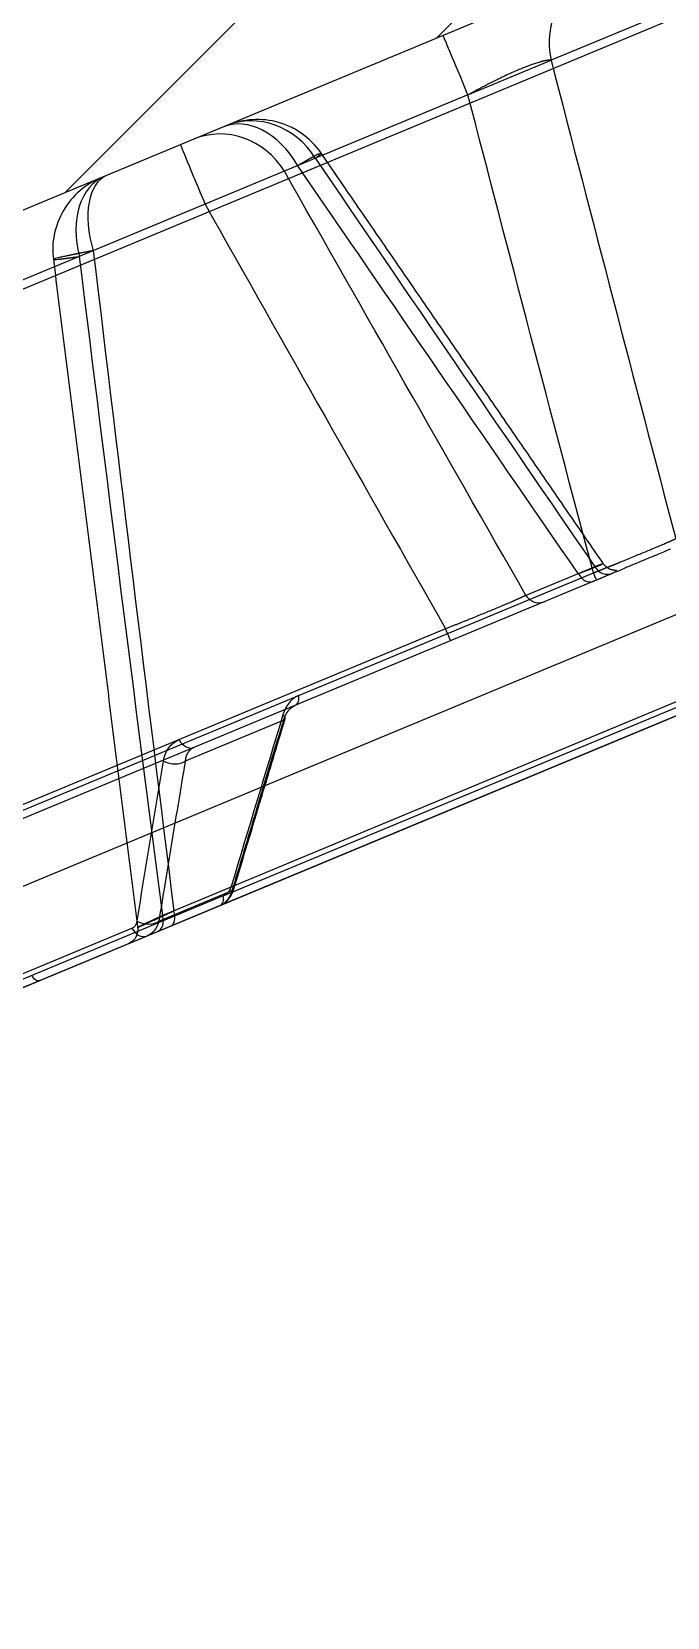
# Model space of a CAD drawing. Header units: millimetres. Extents: x 18 to 755, y 19 to 576.
# Drawn here: x 167.8 to 188.2, y 18.9 to 69.7 of the extents above; entities that cross this region are included whole.
import ezdxf

# ---------------------------------------------------------------- set-up
doc = ezdxf.new("R2010")
doc.units = ezdxf.units.MM
doc.layers.add('1', color=7, linetype='Continuous', true_color=0xffffff)

msp = doc.modelspace()

# ---------------------------------------------------------------- hatches: boundary and pattern name
at = {"layer": '1', "lineweight": -3}
h = msp.add_hatch(dxfattribs=at)
h.set_pattern_fill('ANSI31', scale=1.55, style=0)
edge = h.paths.add_edge_path(flags=0)
edge.add_line((123.581, 20.754), (119.659, 19.122))
edge.add_line((119.659, 19.122), (118.507, 21.892))
edge.add_line((118.507, 21.892), (111.247, 18.873))
edge.add_spline(control_points=[(111.247, 18.873), (110.93, 19.433), (110.613, 19.993), (110.297, 20.553)], knot_values=[0, 0, 0, 0, 1, 1, 1, 1], degree=3, periodic=0)
edge.add_spline(control_points=[(110.297, 20.553), (110.763, 21.685), (111.229, 22.818), (111.694, 23.95)], knot_values=[0, 0, 0, 0, 1, 1, 1, 1], degree=3, periodic=0)
edge.add_ellipse((358.348, 131.388), major_axis=(-2903.319, -1207.465), ratio=0.00143112, start_angle=0.954876, end_angle=0.989415)
edge.add_spline(control_points=[(120.306, 27.531), (120.582, 27.416), (120.858, 27.302), (121.417, 27.07), (121.701, 26.953), (122.165, 26.76), (122.347, 26.685), (122.528, 26.61)], knot_values=[0, 0, 0, 0, 0.372538, 0.372538, 0.755075, 0.755075, 1, 1, 1, 1], degree=3, periodic=0)
edge.add_spline(control_points=[(122.528, 26.61), (122.939, 24.772), (123.349, 22.934), (123.759, 21.096)], knot_values=[0, 0, 0, 0, 1, 1, 1, 1], degree=3, periodic=0)
edge.add_spline(control_points=[(123.759, 21.096), (123.763, 21.079), (123.765, 21.061), (123.767, 21.026), (123.766, 21.009), (123.761, 20.975), (123.758, 20.957), (123.747, 20.924), (123.741, 20.908), (123.724, 20.877), (123.715, 20.862), (123.694, 20.834), (123.682, 20.822), (123.663, 20.804), (123.656, 20.798), (123.642, 20.788), (123.635, 20.783), (123.613, 20.768), (123.598, 20.76), (123.581, 20.754)], knot_values=[0, 0, 0, 0, 0.125, 0.125, 0.25, 0.25, 0.375, 0.375, 0.5, 0.5, 0.625, 0.625, 0.75, 0.75, 0.8125, 0.8125, 0.875, 0.875, 1, 1, 1, 1], degree=3, periodic=0)
edge = h.paths.add_edge_path(flags=0)
edge.add_spline(control_points=[(300.574, 126.854), (300.649, 126.885), (300.802, 126.935), (300.96, 126.96), (301.061, 126.967), (301.082, 126.968), (301.122, 126.969), (301.142, 126.969), (301.203, 126.969), (301.243, 126.967), (301.362, 126.956), (301.442, 126.943), (301.52, 126.923)], knot_values=[0, 0, 0, 0, 0.25, 0.5, 0.5, 0.5625, 0.5625, 0.625, 0.625, 0.75, 0.75, 1, 1, 1, 1], degree=3, periodic=0)
edge.add_spline(control_points=[(301.52, 126.923), (301.572, 126.91), (301.625, 126.901), (301.705, 126.894), (301.731, 126.892), (301.772, 126.892), (301.785, 126.892), (301.812, 126.893), (301.826, 126.894), (301.893, 126.898), (301.946, 126.907), (302.024, 126.925), (302.049, 126.932), (302.1, 126.949), (302.126, 126.958), (302.151, 126.969)], knot_values=[0, 0, 0, 0, 0.25, 0.25, 0.375, 0.375, 0.4375, 0.4375, 0.5, 0.5, 0.75, 0.75, 0.875, 0.875, 1, 1, 1, 1], degree=3, periodic=0)
edge.add_line((302.151, 126.969), (314.312, 132.027))
edge.add_spline(control_points=[(314.312, 132.027), (314.325, 132.032), (314.337, 132.037), (314.362, 132.049), (314.398, 132.066), (314.433, 132.086), (314.501, 132.128), (314.544, 132.16), (314.605, 132.213), (314.625, 132.231), (314.662, 132.27), (314.68, 132.29), (314.731, 132.351), (314.762, 132.395), (314.79, 132.442)], knot_values=[0, 0, 0, 0, 0.0625, 0.0625, 0.125, 0.25, 0.25, 0.5, 0.5, 0.625, 0.625, 0.75, 0.75, 1, 1, 1, 1], degree=3, periodic=0)
edge.add_spline(control_points=[(314.79, 132.442), (314.831, 132.511), (314.877, 132.577), (314.954, 132.67), (314.994, 132.714), (315.038, 132.757), (315.067, 132.785), (315.082, 132.798), (315.158, 132.864), (315.223, 132.912), (315.325, 132.975), (315.377, 133.005), (315.432, 133.031), (315.468, 133.048), (315.487, 133.057), (315.505, 133.064)], knot_values=[0, 0, 0, 0, 0.25, 0.25, 0.375, 0.4375, 0.4375, 0.5, 0.5, 0.75, 0.75, 0.875, 0.9375, 0.9375, 1, 1, 1, 1], degree=3, periodic=0)
edge.add_line((315.505, 133.064), (355.591, 149.736))
edge.add_line((355.591, 149.736), (359.047, 141.426))
edge.add_spline(control_points=[(359.047, 141.426), (358.238, 139.465), (357.429, 137.504), (356.62, 135.543)], knot_values=[0, 0, 0, 0, 1, 1, 1, 1], degree=3, periodic=0)
edge.add_ellipse((358.348, 131.388), major_axis=(2903.319, 1207.465), ratio=0.00143112, start_angle=90, end_angle=158.464753)
edge.add_spline(control_points=[(346.091, 131.164), (345.823, 131.213), (345.554, 131.262), (345.084, 131.347), (344.883, 131.384), (344.488, 131.456), (344.293, 131.492), (344.099, 131.527)], knot_values=[0, 0, 0, 0, 0.404548, 0.404548, 0.707324, 0.707324, 1, 1, 1, 1], degree=3, periodic=0)
edge.add_spline(control_points=[(344.099, 131.527), (343.491, 132.478), (342.884, 133.428), (342.276, 134.379)], knot_values=[0, 0, 0, 0, 1, 1, 1, 1], degree=3, periodic=0)
edge.add_spline(control_points=[(342.276, 134.379), (342.197, 134.503), (342.108, 134.618), (341.961, 134.778), (341.91, 134.829), (341.83, 134.902), (341.802, 134.926), (341.746, 134.973), (341.717, 134.996), (341.572, 135.108), (341.45, 135.185), (341.257, 135.285), (341.191, 135.316), (341.09, 135.358), (341.056, 135.371), (340.987, 135.396), (340.953, 135.407), (340.778, 135.462), (340.637, 135.493), (340.421, 135.521), (340.349, 135.528), (340.24, 135.532), (340.203, 135.533), (340.13, 135.533), (340.093, 135.532), (339.911, 135.524), (339.767, 135.505), (339.555, 135.457), (339.485, 135.439), (339.381, 135.406), (339.346, 135.394), (339.277, 135.369), (339.243, 135.355), (339.209, 135.341)], knot_values=[0, 0, 0, 0, 0.125, 0.125, 0.1875, 0.1875, 0.21875, 0.21875, 0.25, 0.25, 0.375, 0.375, 0.4375, 0.4375, 0.46875, 0.46875, 0.5, 0.5, 0.625, 0.625, 0.6875, 0.6875, 0.71875, 0.71875, 0.75, 0.75, 0.875, 0.875, 0.9375, 0.9375, 0.96875, 0.96875, 1, 1, 1, 1], degree=3, periodic=0)
edge.add_line((339.209, 135.341), (256.764, 101.053))
edge.add_spline(control_points=[(256.764, 101.053), (258.459, 93.455), (260.155, 85.857), (261.851, 78.259)], knot_values=[0, 0, 0, 0, 1, 1, 1, 1], degree=3, periodic=0)
edge.add_line((261.851, 78.259), (252.617, 74.419))
edge.add_spline(control_points=[(252.617, 74.419), (248.643, 77.459), (244.669, 80.499), (240.694, 83.539)], knot_values=[0, 0, 0, 0, 1, 1, 1, 1], degree=3, periodic=0)
edge.add_line((240.694, 83.539), (226.859, 77.785))
edge.add_spline(control_points=[(226.859, 77.785), (226.212, 72.823), (225.566, 67.861), (224.92, 62.899)], knot_values=[0, 0, 0, 0, 1, 1, 1, 1], degree=3, periodic=0)
edge.add_line((224.92, 62.899), (215.686, 59.059))
edge.add_spline(control_points=[(215.686, 59.059), (211.494, 65.619), (207.301, 72.179), (203.109, 78.738)], knot_values=[0, 0, 0, 0, 1, 1, 1, 1], degree=3, periodic=0)
edge.add_line((203.109, 78.738), (120.663, 44.45))
edge.add_spline(control_points=[(120.663, 44.45), (120.646, 44.443), (120.629, 44.436), (120.596, 44.421), (120.546, 44.398), (120.497, 44.374), (120.4, 44.323), (120.338, 44.287), (120.155, 44.17), (120.039, 44.081), (119.823, 43.882), (119.725, 43.775), (119.593, 43.602), (119.552, 43.543), (119.493, 43.451), (119.465, 43.404), (119.438, 43.356), (119.421, 43.324), (119.412, 43.308), (119.336, 43.161), (119.281, 43.027), (119.216, 42.82), (119.197, 42.75), (119.174, 42.643), (119.167, 42.607), (119.154, 42.535), (119.149, 42.499), (119.125, 42.317), (119.119, 42.173), (119.132, 41.884), (119.151, 41.74), (119.183, 41.597)], knot_values=[0, 0, 0, 0, 0.015625, 0.015625, 0.03125, 0.0625, 0.0625, 0.125, 0.125, 0.25, 0.25, 0.375, 0.375, 0.4375, 0.4375, 0.46875, 0.484375, 0.484375, 0.5, 0.5, 0.625, 0.625, 0.6875, 0.6875, 0.71875, 0.71875, 0.75, 0.75, 0.875, 0.875, 1, 1, 1, 1], degree=3, periodic=0)
edge.add_spline(control_points=[(119.183, 41.597), (119.43, 40.492), (119.677, 39.387), (119.923, 38.282)], knot_values=[0, 0, 0, 0, 1, 1, 1, 1], degree=3, periodic=0)
edge.add_spline(control_points=[(119.923, 38.282), (119.768, 38.056), (119.613, 37.83), (119.343, 37.435), (119.227, 37.267), (119, 36.935), (118.888, 36.772), (118.776, 36.609)], knot_values=[0, 0, 0, 0, 0.405183, 0.405183, 0.707594, 0.707594, 1, 1, 1, 1], degree=3, periodic=0)
edge.add_ellipse((358.348, 131.388), major_axis=(-2903.319, -1207.465), ratio=0.00143112, start_angle=359.002567, end_angle=359.045124)
edge.add_spline(control_points=[(108.25, 32.23), (107.27, 32.636), (106.289, 33.042), (104.327, 33.853), (103.346, 34.259), (102.365, 34.664)], knot_values=[0, 0, 0, 0, 0.5, 0.5, 1, 1, 1, 1], degree=3, periodic=0)
edge.add_line((102.365, 34.664), (98.905, 42.982))
edge.add_line((98.905, 42.982), (138.991, 59.654))
edge.add_spline(control_points=[(138.991, 59.654), (139.066, 59.685), (139.219, 59.734), (139.378, 59.759), (139.54, 59.77), (139.62, 59.77), (139.78, 59.756), (139.859, 59.742), (139.937, 59.722)], knot_values=[0, 0, 0, 0, 0.25, 0.5, 0.5, 0.75, 0.75, 1, 1, 1, 1], degree=3, periodic=0)
edge.add_spline(control_points=[(139.937, 59.722), (139.99, 59.709), (140.042, 59.7), (140.149, 59.69), (140.202, 59.69), (140.31, 59.698), (140.416, 59.714), (140.518, 59.747), (140.568, 59.768)], knot_values=[0, 0, 0, 0, 0.25, 0.25, 0.5, 0.5, 0.75, 1, 1, 1, 1], degree=3, periodic=0)
edge.add_line((140.568, 59.768), (152.73, 64.826))
edge.add_spline(control_points=[(152.73, 64.826), (152.78, 64.847), (152.875, 64.896), (152.961, 64.959), (153.012, 65.004), (153.023, 65.013), (153.042, 65.031), (153.071, 65.06), (153.098, 65.089), (153.149, 65.151), (153.18, 65.195), (153.207, 65.241)], knot_values=[0, 0, 0, 0, 0.25, 0.5, 0.5, 0.5625, 0.5625, 0.625, 0.75, 0.75, 1, 1, 1, 1], degree=3, periodic=0)
edge.add_spline(control_points=[(153.207, 65.241), (153.248, 65.311), (153.294, 65.376), (153.371, 65.469), (153.412, 65.513), (153.455, 65.556), (153.484, 65.583), (153.499, 65.597), (153.576, 65.664), (153.64, 65.711), (153.776, 65.796), (153.848, 65.832), (153.923, 65.864)], knot_values=[0, 0, 0, 0, 0.25, 0.25, 0.375, 0.4375, 0.4375, 0.5, 0.5, 0.75, 0.75, 1, 1, 1, 1], degree=3, periodic=0)
edge.add_spline(control_points=[(153.923, 65.864), (166.396, 71.051), (178.87, 76.239), (191.343, 81.426)], knot_values=[0, 0, 0, 0, 1, 1, 1, 1], degree=3, periodic=0)
edge.add_spline(control_points=[(191.343, 81.426), (191.422, 81.459), (191.504, 81.486), (191.671, 81.528), (191.755, 81.543), (191.862, 81.553), (191.884, 81.555), (191.926, 81.558), (191.948, 81.558), (192.012, 81.56), (192.054, 81.559), (192.182, 81.552), (192.266, 81.541), (192.35, 81.523)], knot_values=[0, 0, 0, 0, 0.25, 0.25, 0.5, 0.5, 0.5625, 0.5625, 0.625, 0.625, 0.75, 0.75, 1, 1, 1, 1], degree=3, periodic=0)
edge.add_spline(control_points=[(192.35, 81.523), (192.407, 81.51), (192.464, 81.503), (192.579, 81.496), (192.637, 81.497), (192.752, 81.508), (192.809, 81.518), (192.922, 81.546), (192.977, 81.564), (193.031, 81.587)], knot_values=[0, 0, 0, 0, 0.25, 0.25, 0.5, 0.5, 0.75, 0.75, 1, 1, 1, 1], degree=3, periodic=0)
edge.add_line((193.031, 81.587), (209.632, 88.491))
edge.add_spline(control_points=[(209.632, 88.491), (209.683, 88.512), (209.732, 88.537), (209.826, 88.595), (209.871, 88.627), (209.934, 88.681), (209.954, 88.7), (209.993, 88.739), (210.011, 88.759), (210.064, 88.821), (210.096, 88.865), (210.125, 88.912)], knot_values=[0, 0, 0, 0, 0.25, 0.25, 0.5, 0.5, 0.625, 0.625, 0.75, 0.75, 1, 1, 1, 1], degree=3, periodic=0)
edge.add_spline(control_points=[(210.125, 88.912), (210.168, 88.983), (210.216, 89.05), (210.322, 89.174), (210.38, 89.233), (210.506, 89.34), (210.573, 89.389), (210.714, 89.476), (210.788, 89.513), (210.865, 89.545)], knot_values=[0, 0, 0, 0, 0.25, 0.25, 0.5, 0.5, 0.75, 0.75, 1, 1, 1, 1], degree=3, periodic=0)
edge.add_line((210.865, 89.545), (243.717, 103.208))
edge.add_spline(control_points=[(243.717, 103.208), (243.793, 103.24), (243.871, 103.265), (243.99, 103.294), (244.03, 103.302), (244.111, 103.315), (244.152, 103.32), (244.276, 103.331), (244.358, 103.331), (244.523, 103.318), (244.604, 103.305), (244.685, 103.286)], knot_values=[0, 0, 0, 0, 0.25, 0.25, 0.375, 0.375, 0.5, 0.5, 0.75, 0.75, 1, 1, 1, 1], degree=3, periodic=0)
edge.add_spline(control_points=[(244.685, 103.286), (244.738, 103.273), (244.793, 103.264), (244.902, 103.256), (244.957, 103.256), (245.067, 103.265), (245.121, 103.273), (245.227, 103.299), (245.279, 103.316), (245.329, 103.337)], knot_values=[0, 0, 0, 0, 0.25, 0.25, 0.5, 0.5, 0.75, 0.75, 1, 1, 1, 1], degree=3, periodic=0)
edge.add_line((245.329, 103.337), (261.996, 110.268))
edge.add_spline(control_points=[(261.996, 110.268), (262.049, 110.291), (262.1, 110.317), (262.174, 110.361), (262.198, 110.377), (262.245, 110.41), (262.268, 110.428), (262.335, 110.483), (262.376, 110.523), (262.453, 110.61), (262.488, 110.656), (262.519, 110.705)], knot_values=[0, 0, 0, 0, 0.25, 0.25, 0.375, 0.375, 0.5, 0.5, 0.75, 0.75, 1, 1, 1, 1], degree=3, periodic=0)
edge.add_spline(control_points=[(262.519, 110.705), (262.565, 110.778), (262.617, 110.846), (262.731, 110.974), (262.793, 111.033), (262.892, 111.115), (262.926, 111.141), (262.995, 111.19), (263.031, 111.213), (263.14, 111.279), (263.216, 111.318), (263.295, 111.35)], knot_values=[0, 0, 0, 0, 0.25, 0.25, 0.5, 0.5, 0.625, 0.625, 0.75, 0.75, 1, 1, 1, 1], degree=3, periodic=0)
edge.add_line((263.295, 111.35), (300.574, 126.854))
edge = h.paths.add_edge_path(flags=0)
edge.add_ellipse((358.348, 131.388), major_axis=(2903.319, 1207.465), ratio=0.00143112, start_angle=205.766732, end_angle=270)
edge.add_spline(control_points=[(360.076, 127.233), (360.215, 127.176), (360.353, 127.118), (361.483, 126.652), (362.475, 126.243), (363.467, 125.834)], knot_values=[0, 0, 0, 0, 0.122367, 0.122367, 1, 1, 1, 1], degree=3, periodic=0)
edge.add_spline(control_points=[(363.467, 125.834), (363.64, 125.218), (363.813, 124.601), (363.986, 123.985)], knot_values=[0, 0, 0, 0, 1, 1, 1, 1], degree=3, periodic=0)
edge.add_line((363.986, 123.985), (356.726, 120.966))
edge.add_line((356.726, 120.966), (357.878, 118.196))
edge.add_line((357.878, 118.196), (353.955, 116.564))
edge.add_spline(control_points=[(353.955, 116.564), (353.939, 116.558), (353.935, 116.557), (353.922, 116.553), (353.914, 116.55), (353.888, 116.545), (353.871, 116.542), (353.845, 116.541), (353.836, 116.541), (353.819, 116.542), (353.81, 116.543), (353.784, 116.546), (353.767, 116.55), (353.742, 116.558), (353.734, 116.561), (353.718, 116.567), (353.71, 116.571), (353.687, 116.583), (353.672, 116.592), (353.651, 116.608), (353.644, 116.614), (353.631, 116.626), (353.625, 116.632), (353.608, 116.651), (353.597, 116.665), (353.587, 116.68)], knot_values=[0, 0, 0, 0, 0.032258, 0.032258, 0.096774, 0.096774, 0.225806, 0.225806, 0.290323, 0.290323, 0.354839, 0.354839, 0.483871, 0.483871, 0.548387, 0.548387, 0.612903, 0.612903, 0.741935, 0.741935, 0.806452, 0.806452, 0.870968, 0.870968, 1, 1, 1, 1], degree=3, periodic=0)
edge.add_spline(control_points=[(353.587, 116.68), (352.576, 118.263), (351.564, 119.847), (350.552, 121.43)], knot_values=[0, 0, 0, 0, 1, 1, 1, 1], degree=3, periodic=0)
edge.add_spline(control_points=[(350.552, 121.43), (350.704, 121.8), (350.857, 122.171), (351.088, 122.73), (351.166, 122.919), (351.319, 123.29), (351.394, 123.471), (351.469, 123.653)], knot_values=[0, 0, 0, 0, 0.499921, 0.499921, 0.75496, 0.75496, 1, 1, 1, 1], degree=3, periodic=0)

# ---------------------------------------------------------------- linework, layer by layer
at = {"layer": '1', "color": 7, "lineweight": -3}
for p, q in [((118.507, 21.892), (283.355, 90.451)), ((119.659, 19.122), (284.507, 87.681)), ((228.823, 86.897), (141.782, 50.697)), ((203.109, 78.738), (120.663, 44.45)), ((190.801, 71.382), (184.496, 68.76)), ((181.83, 67.651), (184.496, 68.76)), ((181.83, 67.651), (122.057, 42.792)), ((162.007, 42.418), (185.85, 52.334)), ((185.895, 52.532), (183.688, 51.614)), ((185.945, 52.106), (162.102, 42.189)), ((181.115, 50.544), (162.996, 43.008)), ((194.043, 50.506), (172.046, 41.357)), ((190.562, 48.61), (173.886, 41.675)), ((174.291, 42.112), (190.274, 48.759)), ((175.924, 47.621), (172.769, 46.308)), ((173.984, 41.984), (158.608, 35.59)), ((173.886, 41.675), (171.541, 40.7)), ((171.922, 41.175), (174.276, 42.155)), ((173.984, 41.984), (174.291, 42.112)), ((171.541, 40.7), (159.4, 35.65)), ((160.02, 36.355), (171.061, 40.947))]:
    msp.add_line(p, q, dxfattribs=at)
for centre, major_axis, ratio, start_param, end_param in [((186.882, 69.282), (-0.96, 2.308), 0.975901, 0, 1.396263), ((181.994, 67.249), (-0.96, 2.308), 0.001447, 4.886922, 6.283185), ((175.026, 64.351), (-0.96, 2.308), 0.914689, 4.886922, 6.283185), ((173.997, 63.923), (-0.96, 2.308), 0.931529, 4.886922, 6.283185), ((174.932, 64.312), (-0.96, 2.308), 0.708107, 4.886922, 6.283185), ((173.573, 63.747), (-0.96, 2.308), 0.001447, 0, 1.396263), ((171.158, 62.742), (-0.96, 2.308), 0.708129, 0, 1.396263), ((171.231, 62.773), (-0.96, 2.308), 0.546016, 0, 1.396263), ((185.83, 52.383), (0.115, -0.277), 0.001447, 4.886922, 6.283185), ((186.272, 52.783), (-0.192, 0.462), 0.902526, 1.745329, 3.141593), ((185.653, 52.525), (-0.192, 0.462), 0.708107, 1.745329, 3.141593), ((184.083, 51.872), (-0.192, 0.462), 0.941728, 1.745329, 3.141593), ((181.081, 50.624), (-0.192, 0.462), 0.001447, 3.141593, 4.537856), ((176.183, 48.37), (-0.115, 0.277), 0.708129, 3.141593, 4.537856), ((175.686, 47.751), (0.287, -0.087), 0.405003, 0.084664, 0.864114), ((175.686, 47.751), (0.287, -0.087), 0.405003, 5.801648, 6.367852), ((172.859, 47.204), (-0.192, 0.462), 0.708107, 1.745329, 3.141593), ((172.358, 46.52), (-0.493, 0.082), 0.596744, 1.048325, 2.646586), ((174.038, 42.285), (0.287, -0.087), 0.404987, 0.084953, 0.864105), ((174.038, 42.285), (0.287, -0.087), 0.404987, 5.802799, 6.272802), ((174.038, 42.285), (0.287, -0.087), 0.404987, 6.272802, 6.368138), ((173.77, 41.952), (0.115, -0.277), 0.708129, 0, 1.396263), ((171.515, 41.389), (-0.494, 0.08), 0.595212, 1.045874, 2.630327), ((171.69, 41.303), (0.192, -0.462), 0.708129, 0, 1.396263), ((172.11, 41.478), (-0.192, 0.462), 0.576255, 3.141593, 4.537856), ((171.349, 41.161), (-0.192, 0.462), 0.708107, 1.745329, 3.141593), ((168.021, 39.561), (-0.115, 0.277), 0.708129, 1.745329, 3.141593)]:
    msp.add_ellipse(centre, major_axis=major_axis, ratio=ratio, start_param=start_param, end_param=end_param, dxfattribs=at)
for points, knots in [([(184.496, 68.76), (184.494, 68.76), (184.49, 68.761), (184.484, 68.761), (184.478, 68.762), (184.471, 68.762), (184.464, 68.762), (184.457, 68.762), (184.45, 68.762), (184.443, 68.762), (184.435, 68.761), (184.427, 68.761), (184.42, 68.761), (184.412, 68.76), (184.403, 68.759), (184.395, 68.758), (184.386, 68.757), (184.378, 68.756), (184.369, 68.755), (184.36, 68.754), (184.351, 68.752), (184.342, 68.751), (184.332, 68.749), (184.323, 68.748), (184.313, 68.746), (184.303, 68.744), (184.293, 68.742), (184.283, 68.74), (184.273, 68.738), (184.263, 68.736), (184.252, 68.733), (184.242, 68.731), (184.231, 68.728), (184.22, 68.726), (184.209, 68.723), (184.199, 68.72), (184.187, 68.717), (184.176, 68.714), (184.165, 68.711), (184.154, 68.708), (184.142, 68.705), (184.092, 68.691), (183.998, 68.662), (183.849, 68.61), (183.686, 68.549), (183.512, 68.479), (183.327, 68.399), (183.131, 68.312), (182.924, 68.215), (182.768, 68.139), (182.667, 68.09), (182.624, 68.068), (182.581, 68.047), (182.537, 68.025), (182.493, 68.002), (182.448, 67.979), (182.403, 67.956), (182.357, 67.933), (182.311, 67.909), (182.264, 67.884), (182.217, 67.86), (182.17, 67.835), (182.122, 67.809), (182.074, 67.784), (182.026, 67.758), (181.977, 67.732), (181.928, 67.705), (181.879, 67.678), (181.847, 67.66), (181.83, 67.651)], [0, 0, 0, 0, 0.006622, 0.013229, 0.019821, 0.026397, 0.032958, 0.039502, 0.04603, 0.052541, 0.059034, 0.06551, 0.071969, 0.078408, 0.08483, 0.091232, 0.097615, 0.103979, 0.110323, 0.116647, 0.12295, 0.129232, 0.135493, 0.141733, 0.147951, 0.154147, 0.160321, 0.166472, 0.1726, 0.178705, 0.184786, 0.190844, 0.196878, 0.202887, 0.208872, 0.214832, 0.220767, 0.226677, 0.232562, 0.23842, 0.244253, 0.250059, 0.313341, 0.376201, 0.438468, 0.499984, 0.561485, 0.623762, 0.686655, 0.749995, 0.762241, 0.774603, 0.787078, 0.799664, 0.81236, 0.825161, 0.838067, 0.851073, 0.864178, 0.877379, 0.890672, 0.904055, 0.917526, 0.93108, 0.944715, 0.958428, 0.972215, 0.986073, 1, 1, 1, 1]), ([(177.127, 65.781), (176.945, 66.041), (176.624, 66.363), (176.089, 66.663), (175.539, 66.849), (174.967, 66.884), (174.422, 66.787), (174.181, 66.707), (174.066, 66.66)], [0, 0, 0, 0, 0.262532, 0.395779, 0.526918, 0.775608, 0.89111, 1, 1, 1, 1]), ([(177.076, 65.769), (177.073, 65.768), (177.067, 65.766), (177.058, 65.762), (177.049, 65.758), (177.038, 65.753), (177.027, 65.747), (177.015, 65.742), (177.003, 65.736), (176.99, 65.729), (176.976, 65.722), (176.962, 65.715), (176.946, 65.707), (176.93, 65.698), (176.914, 65.689), (176.896, 65.68), (176.878, 65.67), (176.859, 65.66), (176.84, 65.649), (176.82, 65.638), (176.799, 65.627), (176.777, 65.615), (176.755, 65.602), (176.732, 65.589), (176.708, 65.576), (176.684, 65.562), (176.659, 65.548), (176.633, 65.533), (176.607, 65.518), (176.58, 65.502), (176.552, 65.486), (176.524, 65.47), (176.496, 65.453), (176.466, 65.436), (176.436, 65.419), (176.406, 65.401), (176.385, 65.389), (176.375, 65.382)], [0, 0, 0, 0, 0.026731, 0.053673, 0.080763, 0.107997, 0.135373, 0.162886, 0.190532, 0.218307, 0.246208, 0.274229, 0.302367, 0.330617, 0.358975, 0.387436, 0.415995, 0.444647, 0.473389, 0.502214, 0.531117, 0.560095, 0.589141, 0.61825, 0.647418, 0.676638, 0.705905, 0.735215, 0.764562, 0.793939, 0.823343, 0.852767, 0.882206, 0.911654, 0.941106, 0.970557, 1, 1, 1, 1]), ([(176.939, 65.617), (176.941, 65.619), (176.947, 65.623), (176.956, 65.63), (176.964, 65.636), (176.972, 65.642), (176.98, 65.648), (176.988, 65.654), (176.996, 65.66), (177.003, 65.666), (177.01, 65.671), (177.017, 65.676), (177.024, 65.682), (177.03, 65.687), (177.036, 65.692), (177.043, 65.697), (177.048, 65.701), (177.054, 65.706), (177.059, 65.711), (177.065, 65.715), (177.07, 65.719), (177.075, 65.723), (177.079, 65.727), (177.084, 65.731), (177.088, 65.735), (177.092, 65.738), (177.095, 65.742), (177.099, 65.745), (177.102, 65.748), (177.105, 65.751), (177.108, 65.754), (177.111, 65.757), (177.114, 65.759), (177.116, 65.762), (177.118, 65.764), (177.12, 65.766), (177.121, 65.768), (177.123, 65.77), (177.124, 65.772), (177.125, 65.774), (177.126, 65.775), (177.127, 65.777), (177.127, 65.778), (177.127, 65.779), (177.127, 65.78), (177.127, 65.78), (177.127, 65.78)], [0, 0, 0, 0, 0.023308, 0.04662, 0.069936, 0.093253, 0.116571, 0.139888, 0.163203, 0.186516, 0.209824, 0.233127, 0.256423, 0.279711, 0.302989, 0.326258, 0.349515, 0.372759, 0.395989, 0.419203, 0.442402, 0.465582, 0.488744, 0.511885, 0.535006, 0.558104, 0.581178, 0.604227, 0.627251, 0.650247, 0.673215, 0.696153, 0.719061, 0.741937, 0.76478, 0.787589, 0.810363, 0.8331, 0.855801, 0.878462, 0.901085, 0.923666, 0.946206, 0.968704, 0.991157, 1, 1, 1, 1]), ([(170.065, 64.996), (169.816, 64.89), (169.361, 64.61), (168.823, 63.969), (168.529, 63.185), (168.51, 62.65), (168.542, 62.38)], [0, 0, 0, 0, 0.242637, 0.498974, 0.755855, 1, 1, 1, 1]), ([(169.823, 62.658), (169.816, 62.656), (169.801, 62.654), (169.78, 62.65), (169.758, 62.645), (169.736, 62.641), (169.715, 62.637), (169.694, 62.633), (169.673, 62.629), (169.652, 62.626), (169.632, 62.622), (169.612, 62.618), (169.592, 62.614), (169.572, 62.61), (169.552, 62.606), (169.533, 62.603), (169.514, 62.599), (169.495, 62.595), (169.476, 62.592), (169.457, 62.588), (169.439, 62.585), (169.421, 62.581), (169.403, 62.578), (169.385, 62.574), (169.368, 62.571), (169.351, 62.567), (169.334, 62.564), (169.317, 62.561), (169.3, 62.557), (169.284, 62.554), (169.268, 62.551), (169.252, 62.548), (169.237, 62.545), (169.221, 62.542), (169.206, 62.539), (169.191, 62.536), (169.177, 62.533), (169.162, 62.53), (169.148, 62.527), (169.134, 62.524), (169.12, 62.521), (169.107, 62.519), (169.093, 62.516), (169.08, 62.513), (169.067, 62.511), (169.055, 62.508), (169.042, 62.505), (169.03, 62.503), (169.018, 62.5), (169.007, 62.498), (168.995, 62.495), (168.984, 62.493), (168.973, 62.491), (168.962, 62.488), (168.899, 62.475), (168.796, 62.453), (168.679, 62.426), (168.598, 62.404), (168.566, 62.394), (168.556, 62.389), (168.556, 62.389)], [0, 0, 0, 0, 0.010419, 0.020816, 0.031189, 0.041539, 0.051863, 0.062161, 0.072433, 0.082676, 0.092891, 0.103075, 0.113229, 0.123351, 0.133441, 0.143497, 0.153518, 0.163505, 0.173455, 0.183367, 0.193242, 0.203078, 0.212874, 0.22263, 0.232343, 0.242015, 0.251644, 0.261228, 0.270768, 0.280262, 0.28971, 0.29911, 0.308463, 0.317766, 0.327021, 0.336225, 0.345378, 0.354479, 0.363528, 0.372524, 0.381466, 0.390353, 0.399186, 0.407962, 0.416682, 0.425345, 0.43395, 0.442497, 0.450985, 0.459413, 0.467781, 0.476089, 0.484335, 0.492519, 0.500641, 0.627401, 0.753432, 0.877886, 0.999976, 1, 1, 1, 1]), ([(168.542, 62.38), (168.542, 62.38), (168.542, 62.377), (168.556, 62.374), (168.612, 62.376), (168.676, 62.382), (168.723, 62.387), (168.738, 62.388), (168.754, 62.39), (168.771, 62.392), (168.789, 62.394), (168.808, 62.396), (168.827, 62.398), (168.848, 62.401), (168.869, 62.404), (168.892, 62.406), (168.915, 62.409), (168.939, 62.412), (168.965, 62.416), (168.991, 62.419), (169.018, 62.423), (169.046, 62.427), (169.075, 62.431), (169.106, 62.435), (169.137, 62.439), (169.169, 62.443), (169.202, 62.448), (169.236, 62.453), (169.271, 62.458), (169.307, 62.463), (169.343, 62.468), (169.369, 62.472), (169.381, 62.474)], [0, 0, 0, 0, 0.004725, 0.145855, 0.288786, 0.43256, 0.451401, 0.470532, 0.489949, 0.509647, 0.529618, 0.549858, 0.570361, 0.591118, 0.612125, 0.633374, 0.654859, 0.676571, 0.698504, 0.72065, 0.743001, 0.765549, 0.788285, 0.811203, 0.834292, 0.857546, 0.880953, 0.904507, 0.928198, 0.952016, 0.975953, 1, 1, 1, 1]), ([(185.85, 52.334), (185.858, 52.337), (185.873, 52.344), (185.897, 52.353), (185.92, 52.363), (185.944, 52.372), (185.967, 52.381), (185.99, 52.391), (186.013, 52.4), (186.037, 52.409), (186.06, 52.418), (186.083, 52.428), (186.106, 52.437), (186.129, 52.446), (186.151, 52.455), (186.174, 52.465), (186.197, 52.474), (186.22, 52.483), (186.242, 52.492), (186.264, 52.501), (186.287, 52.51), (186.309, 52.519), (186.331, 52.528), (186.353, 52.537), (186.375, 52.546), (186.397, 52.555), (186.419, 52.563), (186.441, 52.572), (186.462, 52.581), (186.484, 52.59), (186.505, 52.598), (186.526, 52.607), (186.547, 52.615), (186.568, 52.624), (186.589, 52.632), (186.61, 52.641), (186.63, 52.649), (186.651, 52.658), (186.671, 52.666), (186.692, 52.674), (186.712, 52.682), (186.797, 52.717), (186.944, 52.777), (187.146, 52.86), (187.339, 52.939), (187.52, 53.015), (187.69, 53.086), (187.849, 53.152), (187.996, 53.214), (188.093, 53.256), (188.15, 53.281), (188.174, 53.291), (188.197, 53.301), (188.22, 53.311), (188.243, 53.321), (188.265, 53.33), (188.286, 53.34), (188.307, 53.349), (188.327, 53.358), (188.347, 53.367), (188.366, 53.375), (188.384, 53.383), (188.401, 53.391), (188.418, 53.399), (188.434, 53.406), (188.45, 53.413), (188.464, 53.42), (188.478, 53.427), (188.486, 53.431), (188.491, 53.433)], [0, 0, 0, 0, 0.00653, 0.013049, 0.019558, 0.026055, 0.032541, 0.039014, 0.045476, 0.051924, 0.05836, 0.064782, 0.071191, 0.077585, 0.083965, 0.09033, 0.09668, 0.103015, 0.109334, 0.115637, 0.121923, 0.128192, 0.134445, 0.14068, 0.146897, 0.153096, 0.159277, 0.165439, 0.171582, 0.177706, 0.18381, 0.189894, 0.195958, 0.202002, 0.208025, 0.214027, 0.220007, 0.225966, 0.231904, 0.237819, 0.243712, 0.249582, 0.312536, 0.375236, 0.437479, 0.499068, 0.560687, 0.622954, 0.68567, 0.748632, 0.761102, 0.773673, 0.786341, 0.799105, 0.811961, 0.824907, 0.837939, 0.851056, 0.864254, 0.87753, 0.890881, 0.904303, 0.917795, 0.931352, 0.944971, 0.958648, 0.972381, 0.986166, 1, 1, 1, 1]), ([(188.322, 53.094), (188.253, 53.065), (188.142, 53.019), (187.843, 52.895), (187.66, 52.819), (187.231, 52.64), (186.994, 52.542), (186.481, 52.328), (186.217, 52.218), (185.945, 52.106)], [0, 0, 0, 0, 0.25, 0.25, 0.5, 0.5, 0.75, 0.75, 1, 1, 1, 1]), ([(185.364, 52.311), (185.37, 52.314), (185.382, 52.318), (185.4, 52.325), (185.417, 52.332), (185.434, 52.338), (185.451, 52.345), (185.468, 52.351), (185.485, 52.358), (185.501, 52.364), (185.517, 52.37), (185.533, 52.376), (185.549, 52.382), (185.565, 52.388), (185.58, 52.394), (185.595, 52.4), (185.61, 52.406), (185.625, 52.412), (185.639, 52.417), (185.654, 52.423), (185.668, 52.428), (185.682, 52.434), (185.695, 52.439), (185.709, 52.444), (185.722, 52.449), (185.735, 52.454), (185.748, 52.459), (185.761, 52.464), (185.773, 52.469), (185.785, 52.474), (185.797, 52.478), (185.809, 52.483), (185.82, 52.487), (185.832, 52.492), (185.843, 52.496), (185.854, 52.5), (185.894, 52.516), (185.958, 52.541), (186.034, 52.571), (186.093, 52.595), (186.122, 52.606), (186.134, 52.611), (186.134, 52.611)], [0, 0, 0, 0, 0.014869, 0.029713, 0.04453, 0.05932, 0.074083, 0.088816, 0.10352, 0.118194, 0.132836, 0.147446, 0.162023, 0.176567, 0.191075, 0.205549, 0.219986, 0.234386, 0.248749, 0.263072, 0.277357, 0.291601, 0.305805, 0.319967, 0.334087, 0.348163, 0.362196, 0.376184, 0.390128, 0.404025, 0.417876, 0.431679, 0.445435, 0.459142, 0.472799, 0.486407, 0.499965, 0.626039, 0.751621, 0.876368, 0.999952, 1, 1, 1, 1]), ([(185.845, 52.064), (186.008, 52.131), (186.272, 52.243), (186.521, 52.351), (186.607, 52.4), (186.587, 52.41), (186.524, 52.416), (186.477, 52.422), (186.435, 52.432), (186.407, 52.441), (186.378, 52.452), (186.34, 52.471), (186.294, 52.499), (186.231, 52.553), (186.192, 52.597), (186.172, 52.629)], [0, 0, 0, 0, 0.240677, 0.462854, 0.648799, 0.786219, 0.83237, 0.86427, 0.87631, 0.886661, 0.896126, 0.905444, 0.92544, 0.948392, 1, 1, 1, 1]), ([(186.172, 52.629), (186.171, 52.629), (186.167, 52.628), (186.153, 52.623), (186.137, 52.618), (186.129, 52.615), (186.12, 52.612), (186.11, 52.609), (186.099, 52.605), (186.087, 52.601), (186.075, 52.597), (186.061, 52.592), (186.046, 52.587), (186.031, 52.581), (186.014, 52.575), (185.997, 52.569), (185.978, 52.562), (185.959, 52.555), (185.938, 52.548), (185.917, 52.54), (185.902, 52.535), (185.895, 52.532)], [0, 0, 0, 0, 0.120175, 0.296615, 0.335956, 0.375595, 0.415525, 0.455736, 0.496221, 0.536971, 0.577977, 0.61923, 0.66072, 0.702438, 0.744374, 0.786518, 0.82886, 0.871389, 0.914096, 0.95697, 1, 1, 1, 1]), ([(183.688, 51.614), (183.685, 51.613), (183.68, 51.61), (183.672, 51.606), (183.663, 51.602), (183.654, 51.598), (183.645, 51.594), (183.636, 51.589), (183.627, 51.585), (183.617, 51.58), (183.607, 51.576), (183.598, 51.571), (183.587, 51.567), (183.577, 51.562), (183.567, 51.557), (183.556, 51.552), (183.545, 51.547), (183.534, 51.542), (183.523, 51.537), (183.512, 51.532), (183.501, 51.527), (183.489, 51.522), (183.477, 51.516), (183.465, 51.511), (183.453, 51.506), (183.441, 51.5), (183.429, 51.495), (183.417, 51.489), (183.404, 51.484), (183.391, 51.478), (183.379, 51.472), (183.366, 51.467), (183.353, 51.461), (183.339, 51.455), (183.326, 51.449), (183.313, 51.443), (183.262, 51.421), (183.169, 51.381), (183.024, 51.319), (182.868, 51.253), (182.703, 51.184), (182.528, 51.112), (182.344, 51.036), (182.151, 50.958), (182.003, 50.898), (181.905, 50.858), (181.859, 50.84), (181.813, 50.821), (181.766, 50.802), (181.718, 50.783), (181.67, 50.764), (181.622, 50.745), (181.573, 50.725), (181.523, 50.706), (181.473, 50.686), (181.423, 50.666), (181.373, 50.646), (181.322, 50.626), (181.27, 50.605), (181.219, 50.585), (181.167, 50.565), (181.133, 50.551), (181.115, 50.544)], [0, 0, 0, 0, 0.007422, 0.014832, 0.022228, 0.029611, 0.03698, 0.044335, 0.051675, 0.059001, 0.06631, 0.073604, 0.080881, 0.088141, 0.095384, 0.10261, 0.109817, 0.117007, 0.124177, 0.131328, 0.13846, 0.145571, 0.152663, 0.159734, 0.166783, 0.173811, 0.180818, 0.187802, 0.194764, 0.201703, 0.208618, 0.215511, 0.222379, 0.229223, 0.236043, 0.242838, 0.249607, 0.312539, 0.375233, 0.437516, 0.499226, 0.560955, 0.623267, 0.685997, 0.748976, 0.763013, 0.777158, 0.791406, 0.805755, 0.820202, 0.834744, 0.849378, 0.8641, 0.878907, 0.893795, 0.908762, 0.923803, 0.938915, 0.954095, 0.969338, 0.984641, 1, 1, 1, 1]), ([(176.396, 48.403), (176.284, 48.356), (176.183, 48.278), (176.012, 48.066), (175.945, 47.934), (175.899, 47.783)], [0, 0, 0, 0, 0.5, 0.5, 1, 1, 1, 1]), ([(175.924, 47.621), (175.926, 47.625), (175.928, 47.633), (175.932, 47.646), (175.936, 47.658), (175.941, 47.67), (175.945, 47.682), (175.95, 47.694), (175.954, 47.706), (175.959, 47.718), (175.964, 47.73), (175.969, 47.741), (175.974, 47.753), (175.98, 47.764), (175.985, 47.776), (175.991, 47.787), (175.997, 47.798), (176.002, 47.808), (176.008, 47.819), (176.015, 47.83), (176.021, 47.84), (176.027, 47.851), (176.034, 47.861), (176.04, 47.871), (176.047, 47.881), (176.054, 47.89), (176.061, 47.9), (176.068, 47.909), (176.075, 47.918), (176.082, 47.928), (176.09, 47.936), (176.097, 47.945), (176.105, 47.954), (176.113, 47.962), (176.121, 47.97), (176.129, 47.978), (176.137, 47.986), (176.145, 47.994), (176.153, 48.001), (176.161, 48.009), (176.17, 48.016), (176.179, 48.023), (176.187, 48.029), (176.196, 48.036), (176.205, 48.042), (176.214, 48.048), (176.223, 48.054), (176.232, 48.06), (176.241, 48.065), (176.25, 48.07), (176.26, 48.075), (176.269, 48.08), (176.279, 48.085), (176.288, 48.089), (176.295, 48.092), (176.298, 48.093)], [0, 0, 0, 0, 0.018155, 0.036332, 0.05453, 0.072751, 0.090995, 0.109262, 0.127552, 0.145866, 0.164204, 0.182567, 0.200954, 0.219367, 0.237805, 0.256269, 0.27476, 0.293276, 0.31182, 0.330391, 0.348989, 0.367616, 0.38627, 0.404953, 0.423666, 0.442407, 0.461177, 0.479978, 0.498809, 0.51767, 0.536562, 0.555485, 0.57444, 0.593426, 0.612445, 0.631496, 0.650579, 0.669695, 0.688845, 0.708028, 0.727245, 0.746496, 0.765782, 0.785102, 0.804458, 0.823848, 0.843275, 0.862737, 0.882235, 0.90177, 0.921342, 0.94095, 0.960596, 0.980279, 1, 1, 1, 1]), ([(174.276, 42.155), (174.329, 42.33), (174.382, 42.505), (174.646, 43.38), (174.857, 44.08), (175.354, 45.727), (175.639, 46.674), (175.924, 47.621)], [0, 0, 0, 0, 0.096089, 0.096089, 0.480447, 0.480447, 1, 1, 1, 1]), ([(174.327, 42.209), (174.439, 42.581), (174.633, 43.224), (174.882, 44.049), (175.088, 44.733), (175.313, 45.479), (175.614, 46.476), (175.845, 47.242), (175.975, 47.675)], [0, 0, 0, 0, 0.204047, 0.353224, 0.452479, 0.57989, 0.762397, 1, 1, 1, 1]), ([(172.07, 46.306), (172.097, 46.469), (172.154, 46.611), (172.325, 46.845), (172.436, 46.935), (172.57, 46.99)], [0, 0, 0, 0, 0.5, 0.5, 1, 1, 1, 1]), ([(173.051, 46.743), (173.047, 46.741), (173.041, 46.739), (173.031, 46.734), (173.022, 46.73), (173.012, 46.725), (173.003, 46.719), (172.994, 46.714), (172.984, 46.708), (172.975, 46.702), (172.965, 46.695), (172.956, 46.689), (172.947, 46.681), (172.938, 46.674), (172.929, 46.666), (172.92, 46.658), (172.911, 46.649), (172.903, 46.64), (172.894, 46.631), (172.886, 46.621), (172.878, 46.61), (172.87, 46.6), (172.862, 46.589), (172.853, 46.576), (172.844, 46.56), (172.834, 46.542), (172.824, 46.523), (172.815, 46.504), (172.807, 46.484), (172.8, 46.464), (172.793, 46.443), (172.787, 46.422), (172.782, 46.4), (172.778, 46.378), (172.774, 46.355), (172.771, 46.332), (172.77, 46.316), (172.769, 46.308)], [0, 0, 0, 0, 0.019473, 0.039254, 0.059344, 0.079744, 0.100453, 0.121472, 0.142801, 0.16444, 0.186391, 0.208651, 0.231224, 0.254107, 0.277302, 0.300809, 0.324627, 0.348758, 0.373202, 0.397957, 0.423026, 0.448408, 0.474102, 0.50011, 0.538421, 0.576756, 0.615114, 0.653496, 0.691902, 0.730331, 0.768783, 0.80726, 0.84576, 0.884284, 0.922832, 0.961404, 1, 1, 1, 1]), ([(172.769, 46.308), (172.725, 46.044), (172.681, 45.78), (172.461, 44.46), (172.286, 43.403), (172.049, 41.955), (171.985, 41.565), (171.922, 41.175)], [0, 0, 0, 0, 0.154458, 0.154458, 0.772291, 0.772291, 1, 1, 1, 1]), ([(174.028, 41.758), (174.044, 41.77), (174.099, 41.814), (174.184, 41.906), (174.268, 42.043), (174.309, 42.144), (174.325, 42.197)], [0, 0, 0, 0, 0.11844, 0.416431, 0.71021, 1, 1, 1, 1]), ([(173.886, 41.675), (173.889, 41.676), (173.896, 41.679), (173.907, 41.684), (173.917, 41.689), (173.927, 41.694), (173.937, 41.699), (173.947, 41.705), (173.954, 41.709), (173.958, 41.711), (173.959, 41.712)], [0, 0, 0, 0, 0.140768, 0.281284, 0.421546, 0.561558, 0.701317, 0.840827, 0.980086, 1, 1, 1, 1]), ([(173.959, 41.712), (173.961, 41.713), (173.968, 41.717), (173.977, 41.723), (173.986, 41.729), (173.996, 41.736), (174.005, 41.743), (174.015, 41.75), (174.024, 41.757), (174.033, 41.764), (174.042, 41.772), (174.05, 41.78), (174.059, 41.787), (174.068, 41.796), (174.076, 41.804), (174.084, 41.812), (174.093, 41.821), (174.101, 41.83), (174.108, 41.838), (174.116, 41.848), (174.124, 41.857), (174.131, 41.866), (174.139, 41.876), (174.146, 41.885), (174.153, 41.895), (174.16, 41.905), (174.167, 41.915), (174.173, 41.926), (174.18, 41.936), (174.186, 41.946), (174.193, 41.957), (174.199, 41.968), (174.205, 41.979), (174.21, 41.99), (174.216, 42.001), (174.222, 42.012), (174.227, 42.023), (174.232, 42.035), (174.237, 42.046), (174.242, 42.058), (174.247, 42.07), (174.252, 42.082), (174.256, 42.094), (174.261, 42.106), (174.265, 42.118), (174.269, 42.13), (174.273, 42.142), (174.275, 42.15), (174.276, 42.155)], [0, 0, 0, 0, 0.019439, 0.042087, 0.064694, 0.087261, 0.109788, 0.132274, 0.154721, 0.177127, 0.199493, 0.22182, 0.244107, 0.266354, 0.288562, 0.310731, 0.33286, 0.35495, 0.377002, 0.399014, 0.420987, 0.442922, 0.464818, 0.486676, 0.508495, 0.530276, 0.552018, 0.573723, 0.59539, 0.617019, 0.63861, 0.660163, 0.681679, 0.703158, 0.7246, 0.746004, 0.767371, 0.788701, 0.809995, 0.831252, 0.852472, 0.873656, 0.894803, 0.915915, 0.93699, 0.958029, 0.979032, 1, 1, 1, 1]), ([(172.046, 41.357), (172.039, 41.354), (172.027, 41.348), (172.008, 41.34), (171.99, 41.331), (171.972, 41.323), (171.955, 41.314), (171.938, 41.306), (171.921, 41.298), (171.904, 41.29), (171.888, 41.283), (171.871, 41.275), (171.856, 41.268), (171.84, 41.26), (171.825, 41.253), (171.81, 41.246), (171.795, 41.239), (171.781, 41.232), (171.767, 41.226), (171.753, 41.219), (171.739, 41.213), (171.726, 41.206), (171.713, 41.2), (171.7, 41.194), (171.688, 41.188), (171.652, 41.172), (171.596, 41.145), (171.526, 41.112), (171.464, 41.082), (171.39, 41.047), (171.317, 41.012), (171.261, 40.985), (171.245, 40.976), (171.243, 40.975), (171.243, 40.975)], [0, 0, 0, 0, 0.012562, 0.025052, 0.037466, 0.049805, 0.062066, 0.074247, 0.086347, 0.098365, 0.110299, 0.122148, 0.133909, 0.145582, 0.157166, 0.168658, 0.180058, 0.191364, 0.202575, 0.213689, 0.224705, 0.235622, 0.246439, 0.257154, 0.267766, 0.278274, 0.349972, 0.420285, 0.489046, 0.556099, 0.697296, 0.837273, 0.975276, 1, 1, 1, 1]), ([(171.253, 40.979), (171.253, 40.979), (171.262, 40.982), (171.289, 40.994), (171.363, 41.027), (171.469, 41.075), (171.582, 41.127), (171.686, 41.175), (171.77, 41.213), (171.862, 41.256), (171.938, 41.291), (171.991, 41.315), (172.021, 41.329), (172.051, 41.343), (172.082, 41.357), (172.114, 41.372), (172.147, 41.387), (172.181, 41.403), (172.216, 41.419), (172.252, 41.436), (172.289, 41.453), (172.327, 41.47), (172.366, 41.488), (172.392, 41.5), (172.405, 41.507)], [0, 0, 0, 0, 0.000013, 0.121843, 0.246118, 0.37221, 0.49944, 0.559908, 0.621938, 0.685386, 0.7501, 0.767595, 0.785404, 0.803522, 0.821942, 0.840655, 0.859655, 0.878933, 0.898483, 0.918295, 0.938361, 0.958673, 0.979222, 1, 1, 1, 1]), ([(171.922, 41.175), (171.921, 41.171), (171.918, 41.162), (171.915, 41.148), (171.911, 41.135), (171.907, 41.122), (171.903, 41.109), (171.899, 41.097), (171.894, 41.084), (171.89, 41.072), (171.885, 41.06), (171.88, 41.049), (171.876, 41.037), (171.87, 41.026), (171.865, 41.015), (171.86, 41.004), (171.855, 40.994), (171.849, 40.983), (171.844, 40.973), (171.838, 40.964), (171.832, 40.954), (171.826, 40.944), (171.82, 40.935), (171.814, 40.926), (171.808, 40.917), (171.802, 40.909), (171.796, 40.9), (171.79, 40.892), (171.784, 40.884), (171.777, 40.876), (171.771, 40.869), (171.765, 40.861), (171.758, 40.854), (171.752, 40.847), (171.745, 40.84), (171.739, 40.833), (171.732, 40.827), (171.726, 40.821), (171.719, 40.815), (171.713, 40.809), (171.706, 40.803), (171.7, 40.797), (171.693, 40.792), (171.687, 40.786), (171.68, 40.781), (171.674, 40.776), (171.667, 40.771), (171.661, 40.767), (171.655, 40.762), (171.648, 40.758), (171.642, 40.753), (171.636, 40.749), (171.629, 40.745), (171.623, 40.742), (171.617, 40.738), (171.611, 40.734), (171.605, 40.731), (171.599, 40.727), (171.593, 40.724), (171.587, 40.721), (171.581, 40.718), (171.575, 40.715), (171.569, 40.712), (171.564, 40.71), (171.558, 40.707), (171.552, 40.705), (171.547, 40.702), (171.543, 40.701), (171.541, 40.7)], [0, 0, 0, 0, 0.020582, 0.040997, 0.061245, 0.081326, 0.10124, 0.120987, 0.140566, 0.159978, 0.179224, 0.198302, 0.217213, 0.235957, 0.254534, 0.272943, 0.291186, 0.309261, 0.32717, 0.344911, 0.362485, 0.379892, 0.397132, 0.414205, 0.431111, 0.447849, 0.464421, 0.480825, 0.497062, 0.513133, 0.529036, 0.544772, 0.56034, 0.575742, 0.590977, 0.606044, 0.620945, 0.635678, 0.650245, 0.664644, 0.678876, 0.692941, 0.706839, 0.72057, 0.734134, 0.74753, 0.76076, 0.773823, 0.786718, 0.799447, 0.812008, 0.824403, 0.83663, 0.84869, 0.860584, 0.87231, 0.883869, 0.895262, 0.906487, 0.917545, 0.928436, 0.939161, 0.949718, 0.960108, 0.970332, 0.980388, 0.990277, 1, 1, 1, 1]), ([(171.243, 40.975), (171.25, 40.921), (171.247, 40.814), (171.191, 40.656), (171.086, 40.529), (170.999, 40.474), (170.951, 40.454)], [0, 0, 0, 0, 0.242463, 0.497325, 0.753524, 1, 1, 1, 1])]:
    msp.add_open_spline(points, degree=3, knots=knots, dxfattribs=at)
for points, degree in [([(184.496, 68.76), (185.814, 63.647), (187.146, 58.538), (188.491, 53.433)], 3), ([(185.85, 52.334), (184.496, 57.436), (183.156, 62.542), (181.83, 67.651)], 3), ([(176.939, 65.617), (179.919, 61.252), (182.904, 56.89), (185.895, 52.532)], 3), ([(186.167, 52.636), (177.127, 65.781)], 1), ([(183.688, 51.614), (181.099, 56.14), (178.52, 60.67), (175.948, 65.205)], 3), ([(185.364, 52.311), (182.362, 56.665), (179.366, 61.022), (176.375, 65.382)], 3), ([(173.403, 64.147), (175.965, 59.608), (178.536, 55.073), (181.115, 50.544)], 3), ([(169.823, 62.658), (170.664, 55.605), (171.525, 48.555), (172.405, 41.507)], 3), ([(168.542, 62.381), (171.26, 40.843)], 1), ([(172.046, 41.357), (171.139, 48.394), (170.251, 55.433), (169.381, 62.474)], 3), ([(175.899, 47.783), (175.35, 45.961), (174.8, 44.139), (174.251, 42.317)], 3), ([(171.226, 41.175), (171.504, 42.887), (171.785, 44.598), (172.07, 46.306)], 3), ([(174.251, 42.317), (174.202, 42.155), (174.104, 42.034), (173.984, 41.984)], 3), ([(173.951, 41.707), (173.967, 41.716), (173.982, 41.726), (173.997, 41.736)], 3), ([(173.997, 41.736), (174.008, 41.743), (174.018, 41.75), (174.028, 41.758)], 3), ([(171.061, 40.947), (171.149, 40.984), (171.208, 41.067), (171.226, 41.175)], 3)]:
    msp.add_open_spline(points, degree=degree, dxfattribs=at)

doc.saveas('drawing.dxf')
